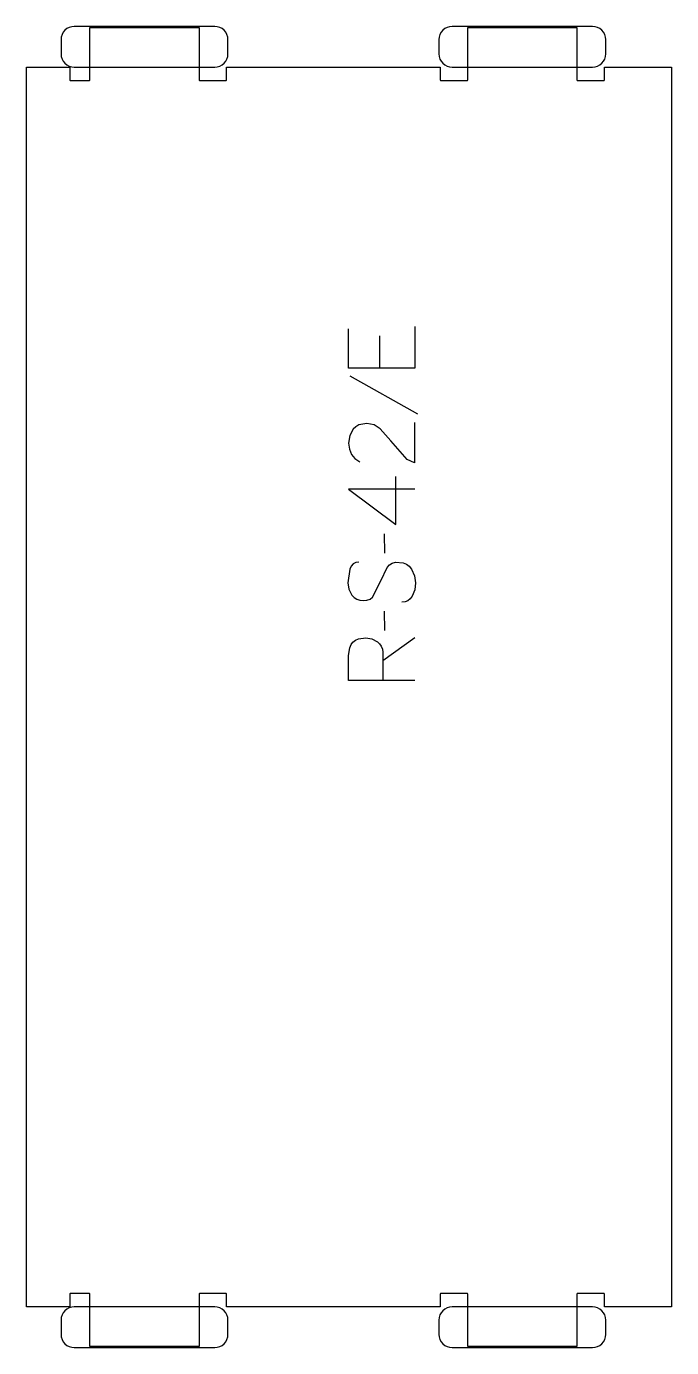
# Model space of a CAD drawing. Header units: millimetres. Extents: x -146 to 147, y -300 to 300.
import ezdxf

# ---------------------------------------------------------------- set-up
doc = ezdxf.new("R2010")
doc.units = ezdxf.units.MM
for name, color, linetype, true_color in [('1_ANYTOOL_1MMDEEP_LABELS_S', 2, 'Continuous', 0xffff00), ('4_ANYTOOL_CUTTHROUGH_OUTSI', 5, 'Continuous', 0x0000ff), ('5_ANYTOOL_HALF_MILL_9MM_IN', 3, 'Continuous', 0x00ff00)]:
    doc.layers.add(name, color=color, linetype=linetype, true_color=true_color)

msp = doc.modelspace()

# ---------------------------------------------------------------- linework, layer by layer
at = {"layer": '1_ANYTOOL_1MMDEEP_LABELS_S'}
for p, q in [((13.93, 159.3), (13.93, 144.64)), ((0.47, 141.21), (31.24, 124.03)), ((21.34, 73.8), (21.34, 95.57)), ((16.11, 69.51), (16.2, 60.73)), ((16.11, 34.46), (16.2, 25.67)), ((15.56, 12), (30.04, 22.46))]:
    msp.add_line(p, q, dxfattribs=at)
for points in [[(30, 163.59), (30, 144.64), (0, 144.64), (0, 162.47)], [(29.96, 120), (29.91, 101.7), (26.54, 103.26), (19.07, 111.73), (14.36, 117.17), (11.58, 118.94), (8.23, 119.53), (4.68, 118.9), (3.27, 118.11), (2.1, 117), (0.53, 114.14), (0, 110.61), (0.32, 107.87), (1.28, 105.54), (2.87, 103.62), (5.1, 102.13)], [(30, 89.79), (-0.04, 89.83), (21.34, 73.8)], [(4.59, 56.7), (3.2, 56.49), (2.07, 55.88), (1.2, 54.84), (0.6, 53.4), (-0.34, 47.31), (0.12, 44.35), (1.5, 41.7), (2.5, 40.61), (3.7, 39.84), (5.09, 39.37), (6.69, 39.21), (8.3, 39.39), (9.69, 39.92), (10.83, 40.81), (14.57, 48.21), (17.49, 54.26), (18.47, 55.42), (19.7, 56.21), (21.19, 56.62), (24.68, 56.35), (26.19, 55.71), (27.46, 54.76), (28.5, 53.49), (29.86, 50.5), (30.34, 47.27), (29.98, 44.11), (28.8, 41.23), (27.91, 40.03), (26.84, 39.17), (25.58, 38.66), (24.13, 38.49)], [(30, 3), (0, 3), (0, 14.36), (0.49, 17.84), (1.1, 19.21), (1.96, 20.34), (3.06, 21.21), (4.41, 21.83), (7.84, 22.33), (10.55, 21.88), (13.03, 20.53), (14.07, 19.57), (14.82, 18.46), (15.29, 17.19), (15.47, 15.77), (15.56, 14.01), (15.56, 12), (15.56, 3.04)]]:
    msp.add_lwpolyline(points, dxfattribs=at)
at = {"layer": '4_ANYTOOL_CUTTHROUGH_OUTSI'}
msp.add_lwpolyline([(146.58, 281.25), (146.58, -281.25), (116.09, -281.25), (116.09, -275.5, 0.414214), (115.84, -275.25), (103.84, -275.25, 0.414214), (103.59, -275.5), (103.59, -299.25), (54.09, -299.25), (54.09, -275.5, 0.414214), (53.84, -275.25), (41.84, -275.25, 0.414214), (41.59, -275.5), (41.59, -281.25), (-55.41, -281.25), (-55.41, -275.5, 0.414214), (-55.66, -275.25), (-67.66, -275.25, 0.414214), (-67.91, -275.5), (-67.91, -299.25), (-117.41, -299.25), (-117.41, -275.5, 0.414214), (-117.66, -275.25), (-126.34, -275.25, 0.414214), (-126.59, -275.5), (-126.59, -281.25), (-146.27, -281.25), (-146.27, 281.25), (-126.59, 281.25), (-126.59, 275.5, 0.414214), (-126.34, 275.25), (-117.66, 275.25, 0.414214), (-117.41, 275.5), (-117.41, 299.25), (-67.91, 299.25), (-67.91, 275.5, 0.414214), (-67.66, 275.25), (-55.66, 275.25, 0.414214), (-55.41, 275.5), (-55.41, 281.25), (41.59, 281.25), (41.59, 275.5, 0.414214), (41.84, 275.25), (53.84, 275.25, 0.414214), (54.09, 275.5), (54.09, 299.25), (103.59, 299.25), (103.59, 275.5, 0.414214), (103.84, 275.25), (115.84, 275.25, 0.414214), (116.09, 275.5), (116.09, 281.25)], format="xyb", close=True, dxfattribs=at)
at = {"layer": '5_ANYTOOL_HALF_MILL_9MM_IN'}
for points in [[(-124.54, 299.75, 0.414214), (-130.54, 293.75), (-130.54, 287.25, 0.414214), (-124.54, 281.25), (-60.79, 281.25, 0.414214), (-54.79, 287.25), (-54.79, 293.75, 0.414214), (-60.79, 299.75)], [(46.96, 299.75, 0.414214), (40.96, 293.75), (40.96, 287.25, 0.414214), (46.96, 281.25), (110.71, 281.25, 0.414214), (116.71, 287.25), (116.71, 293.75, 0.414214), (110.71, 299.75)], [(-124.54, -281.25, 0.414214), (-130.54, -287.25), (-130.54, -293.75, 0.414214), (-124.54, -299.75), (-60.79, -299.75, 0.414214), (-54.79, -293.75), (-54.79, -287.25, 0.414214), (-60.79, -281.25)], [(46.96, -281.25, 0.414214), (40.96, -287.25), (40.96, -293.75, 0.414214), (46.96, -299.75), (110.71, -299.75, 0.414214), (116.71, -293.75), (116.71, -287.25, 0.414214), (110.71, -281.25)]]:
    msp.add_lwpolyline(points, format="xyb", close=True, dxfattribs=at)

doc.saveas('drawing.dxf')
